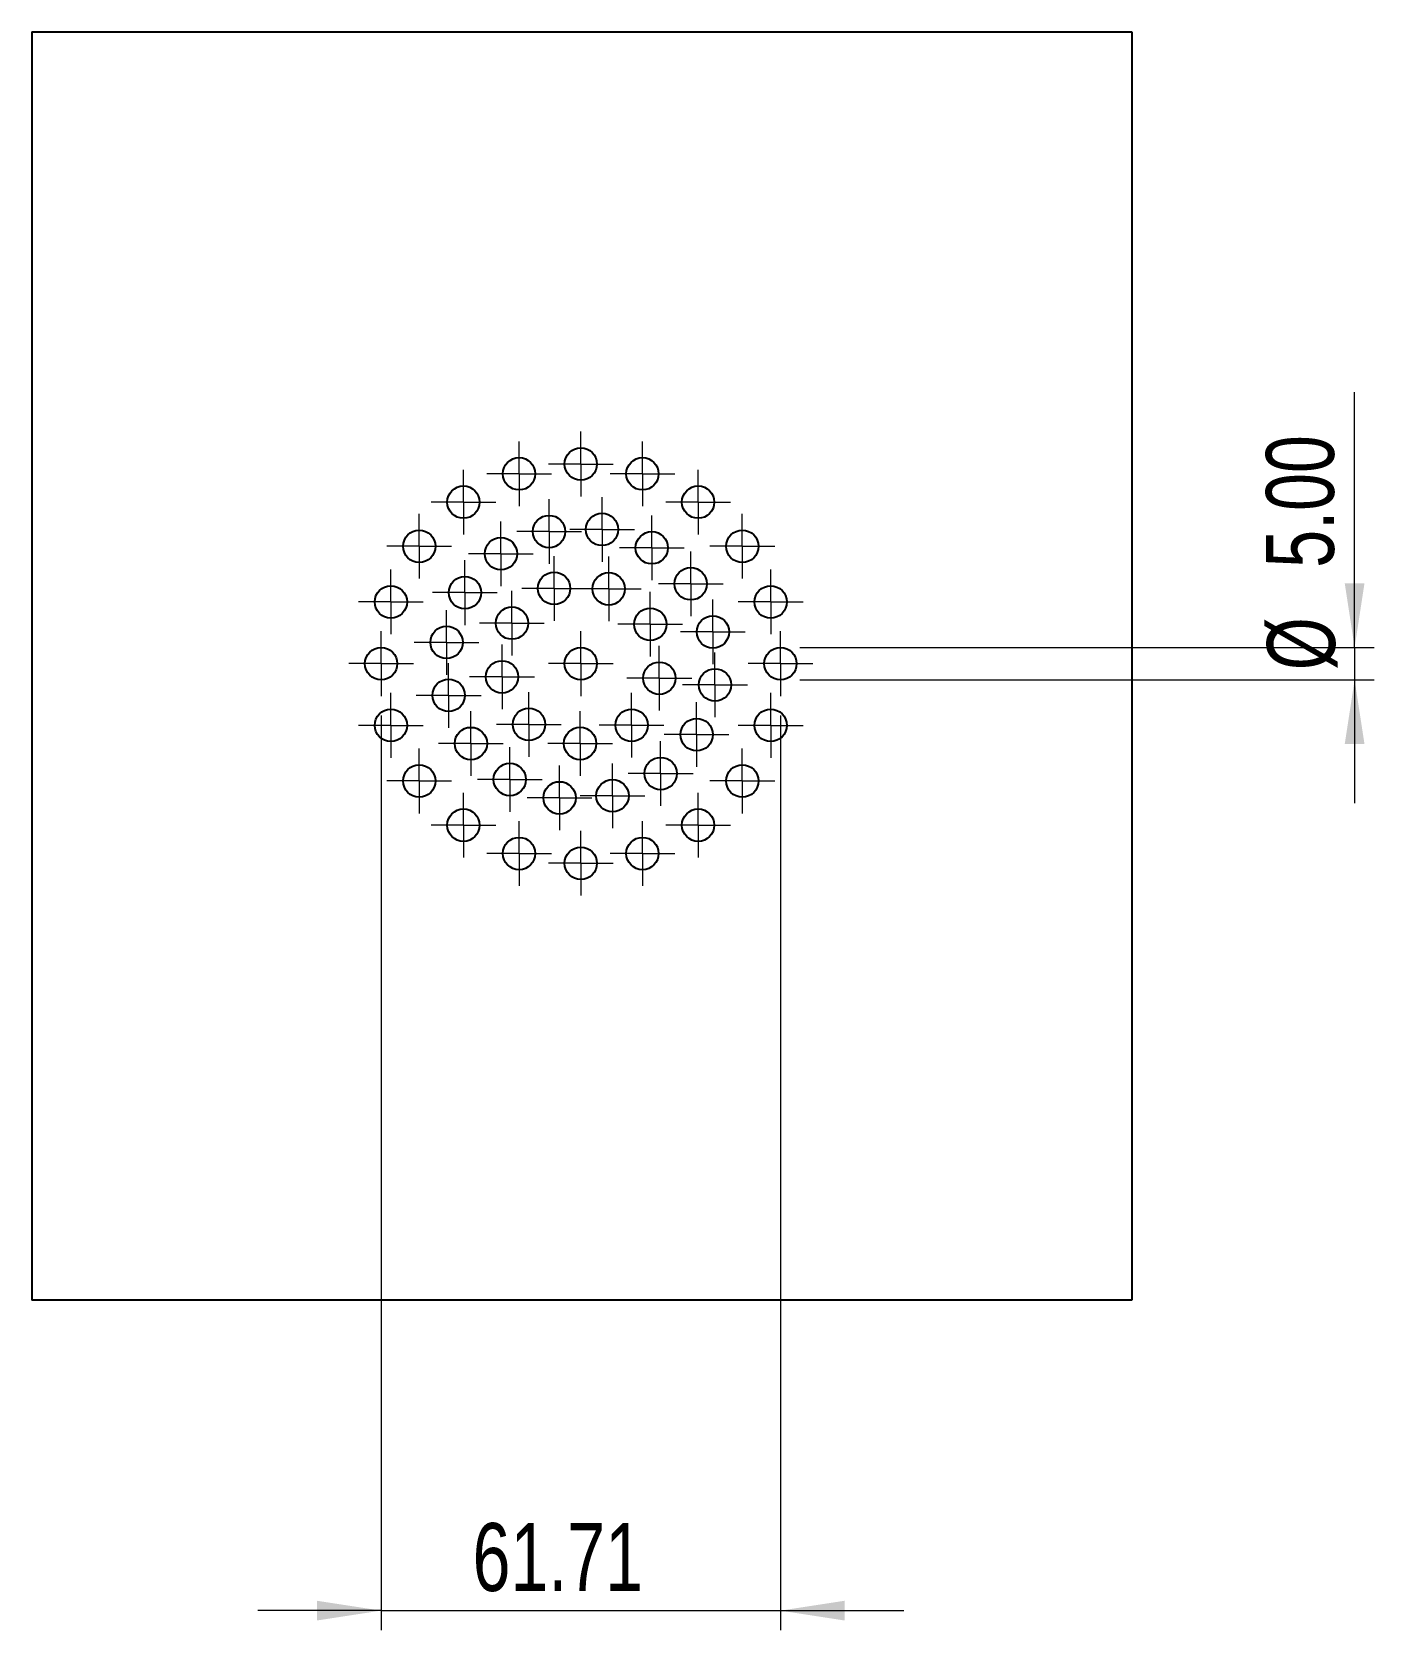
# Model space of a CAD drawing. Header units: millimetres. Extents: x 15 to 415, y 5 to 292.
# Drawn here: x 208.5 to 277.6, y 104.8 to 187.1 of the extents above; entities that cross this region are included whole.
import ezdxf

# ---------------------------------------------------------------- set-up
doc = ezdxf.new("R2010")
doc.units = ezdxf.units.MM
doc.styles.add('SLDTEXTSTYLE0', font='TXT', dxfattribs={"width": 0.75})
doc.dimstyles.new('SLDDIMSTYLE1', dxfattribs={"dimtxt": 3.5, "dimasz": 3.302, "dimexe": 0, "dimexo": 0.0625, "dimgap": 0.875, "dimtad": 1, "dimlfac": 3, "dimrnd": 1e-09, "dimzin": 4, "dimdsep": 46, "dimtxsty": 'SLDTEXTSTYLE0', "dimsah": 1, "dimcen": 0.09, "dimadec": 0, "dimazin": 1, "dimtfac": 1, "dimtmove": 0, "dimatfit": 0, "dimfxl": 0, "dimfrac": 2, "dimtolj": 1, "dimtzin": 12, "dimarcsym": 0})
doc.dimstyles.new('SLDDIMSTYLE3', dxfattribs={"dimtxt": 3.5, "dimasz": 3.302, "dimexe": 0, "dimexo": 0.0625, "dimgap": 0.875, "dimtad": 1, "dimlfac": 3, "dimrnd": 1e-09, "dimzin": 12, "dimdsep": 46, "dimtxsty": 'SLDTEXTSTYLE0', "dimsah": 1, "dimcen": 0.09, "dimadec": 0, "dimazin": 3, "dimtfac": 1, "dimtmove": 0, "dimatfit": 0, "dimfxl": 0, "dimfrac": 2, "dimtolj": 1, "dimtzin": 12, "dimarcsym": 0})

# ---------------------------------------------------------------- blocks, each defined once
blk = doc.blocks.new('_D_5')
at = {"color": 7, "linetype": 'Continuous', "lineweight": 0}
for p, q in [((276.591, 155.416), (276.591, 168.574)), ((248.012, 155.416), (277.591, 155.416)), ((276.591, 155.416), (276.591, 153.749)), ((248.012, 153.749), (277.591, 153.749)), ((276.591, 153.749), (276.591, 147.399))]:
    blk.add_line(p, q, dxfattribs=at)
at = {"color": 7, "linetype": 'Continuous', "lineweight": 18}
for points in [[(276.591, 155.416), (277.099, 158.718), (276.083, 158.718)], [(276.591, 153.749), (276.083, 150.447), (277.099, 150.447)]]:
    blk.add_solid(points, dxfattribs=at)
at = {"color": 7, "linetype": 'Continuous', "lineweight": 18, "char_height": 3.5, "attachment_point": 1, "rotation": 90, "style": 'SLDTEXTSTYLE0'}
for s, insert in [('5.00', (272.026, 159.523)), ('%%c', (272.08, 154.244))]:
    blk.add_mtext(s, dxfattribs=dict(at, insert=insert))
blk = doc.blocks.new('_D_6')
at = {"color": 7, "linetype": 'Continuous', "lineweight": 0}
for p, q in [((226.441, 151.916), (226.441, 104.794)), ((247.012, 151.916), (247.012, 104.794)), ((226.441, 105.794), (220.091, 105.794)), ((226.441, 105.794), (247.012, 105.794)), ((247.012, 105.794), (253.362, 105.794))]:
    blk.add_line(p, q, dxfattribs=at)
at = {"color": 7, "linetype": 'Continuous', "lineweight": 18}
for points in [[(226.441, 105.794), (223.139, 106.302), (223.139, 105.286)], [(247.012, 105.794), (250.314, 105.286), (250.314, 106.302)]]:
    blk.add_solid(points, dxfattribs=at)
at = {"color": 7, "linetype": 'Continuous', "lineweight": 18, "insert": (231.152, 110.306), "char_height": 3.5, "attachment_point": 1, "style": 'SLDTEXTSTYLE0'}
blk.add_mtext('61.71', dxfattribs=at)
blk = doc.blocks.new('SW_CENTERMARKSYMBOL_0')
at = {"color": 0, "linetype": 'Continuous', "lineweight": 18}
for p, q in [((0, 0.833), (0, 1.667)), ((0, 0), (0, 0.833)), ((-0.833, 0), (-1.667, 0)), ((0, 0), (-0.833, 0)), ((0, 0), (0, -0.833)), ((0, 0), (0.833, 0)), ((0.833, 0), (1.667, 0)), ((0, -0.833), (0, -1.667))]:
    blk.add_line(p, q, dxfattribs=at)
blk = doc.blocks.new('SW_CENTERMARKSYMBOL_1')
at = {"color": 0, "linetype": 'Continuous', "lineweight": 18}
for p, q in [((0, 0.833), (0, 1.667)), ((0, 0), (0, 0.833)), ((-0.833, 0), (-1.667, 0)), ((0, 0), (-0.833, 0)), ((0, 0), (0, -0.833)), ((0, 0), (0.833, 0)), ((0.833, 0), (1.667, 0)), ((0, -0.833), (0, -1.667))]:
    blk.add_line(p, q, dxfattribs=at)
blk = doc.blocks.new('SW_CENTERMARKSYMBOL_2')
at = {"color": 0, "linetype": 'Continuous', "lineweight": 18}
for p, q in [((0, 0.833), (0, 1.667)), ((0, 0), (0, 0.833)), ((-0.833, 0), (-1.667, 0)), ((0, 0), (-0.833, 0)), ((0, 0), (0, -0.833)), ((0, 0), (0.833, 0)), ((0.833, 0), (1.667, 0)), ((0, -0.833), (0, -1.667))]:
    blk.add_line(p, q, dxfattribs=at)
blk = doc.blocks.new('SW_CENTERMARKSYMBOL_3')
at = {"color": 0, "linetype": 'Continuous', "lineweight": 18}
for p, q in [((0, 0.833), (0, 1.667)), ((0, 0), (0, 0.833)), ((-0.833, 0), (-1.667, 0)), ((0, 0), (-0.833, 0)), ((0, 0), (0, -0.833)), ((0, 0), (0.833, 0)), ((0.833, 0), (1.667, 0)), ((0, -0.833), (0, -1.667))]:
    blk.add_line(p, q, dxfattribs=at)
blk = doc.blocks.new('SW_CENTERMARKSYMBOL_4')
at = {"color": 0, "linetype": 'Continuous', "lineweight": 18}
for p, q in [((0, 0.833), (0, 1.667)), ((0, 0), (0, 0.833)), ((-0.833, 0), (-1.667, 0)), ((0, 0), (-0.833, 0)), ((0, 0), (0, -0.833)), ((0, 0), (0.833, 0)), ((0.833, 0), (1.667, 0)), ((0, -0.833), (0, -1.667))]:
    blk.add_line(p, q, dxfattribs=at)
blk = doc.blocks.new('SW_CENTERMARKSYMBOL_5')
at = {"color": 0, "linetype": 'Continuous', "lineweight": 18}
for p, q in [((0, 0.833), (0, 1.667)), ((0, 0), (0, 0.833)), ((-0.833, 0), (-1.667, 0)), ((0, 0), (-0.833, 0)), ((0, 0), (0, -0.833)), ((0, 0), (0.833, 0)), ((0.833, 0), (1.667, 0)), ((0, -0.833), (0, -1.667))]:
    blk.add_line(p, q, dxfattribs=at)
blk = doc.blocks.new('SW_CENTERMARKSYMBOL_6')
at = {"color": 0, "linetype": 'Continuous', "lineweight": 18}
for p, q in [((0, 0.833), (0, 1.667)), ((0, 0), (0, 0.833)), ((-0.833, 0), (-1.667, 0)), ((0, 0), (-0.833, 0)), ((0, 0), (0, -0.833)), ((0, 0), (0.833, 0)), ((0.833, 0), (1.667, 0)), ((0, -0.833), (0, -1.667))]:
    blk.add_line(p, q, dxfattribs=at)
blk = doc.blocks.new('SW_CENTERMARKSYMBOL_7')
at = {"color": 0, "linetype": 'Continuous', "lineweight": 18}
for p, q in [((0, 0.833), (0, 1.667)), ((0, 0), (0, 0.833)), ((-0.833, 0), (-1.667, 0)), ((0, 0), (-0.833, 0)), ((0, 0), (0, -0.833)), ((0, 0), (0.833, 0)), ((0.833, 0), (1.667, 0)), ((0, -0.833), (0, -1.667))]:
    blk.add_line(p, q, dxfattribs=at)
blk = doc.blocks.new('SW_CENTERMARKSYMBOL_8')
at = {"color": 0, "linetype": 'Continuous', "lineweight": 18}
for p, q in [((0, 0.833), (0, 1.667)), ((0, 0), (0, 0.833)), ((-0.833, 0), (-1.667, 0)), ((0, 0), (-0.833, 0)), ((0, 0), (0, -0.833)), ((0, 0), (0.833, 0)), ((0.833, 0), (1.667, 0)), ((0, -0.833), (0, -1.667))]:
    blk.add_line(p, q, dxfattribs=at)
blk = doc.blocks.new('SW_CENTERMARKSYMBOL_9')
at = {"color": 0, "linetype": 'Continuous', "lineweight": 18}
for p, q in [((0, 0.833), (0, 1.667)), ((0, 0), (0, 0.833)), ((-0.833, 0), (-1.667, 0)), ((0, 0), (-0.833, 0)), ((0, 0), (0, -0.833)), ((0, 0), (0.833, 0)), ((0.833, 0), (1.667, 0)), ((0, -0.833), (0, -1.667))]:
    blk.add_line(p, q, dxfattribs=at)
blk = doc.blocks.new('SW_CENTERMARKSYMBOL_10')
at = {"color": 0, "linetype": 'Continuous', "lineweight": 18}
for p, q in [((0, 0.833), (0, 1.667)), ((0, 0), (0, 0.833)), ((-0.833, 0), (-1.667, 0)), ((0, 0), (-0.833, 0)), ((0, 0), (0, -0.833)), ((0, 0), (0.833, 0)), ((0.833, 0), (1.667, 0)), ((0, -0.833), (0, -1.667))]:
    blk.add_line(p, q, dxfattribs=at)
blk = doc.blocks.new('SW_CENTERMARKSYMBOL_11')
at = {"color": 0, "linetype": 'Continuous', "lineweight": 18}
for p, q in [((0, 0.833), (0, 1.667)), ((0, 0), (0, 0.833)), ((-0.833, 0), (-1.667, 0)), ((0, 0), (-0.833, 0)), ((0, 0), (0, -0.833)), ((0, 0), (0.833, 0)), ((0.833, 0), (1.667, 0)), ((0, -0.833), (0, -1.667))]:
    blk.add_line(p, q, dxfattribs=at)
blk = doc.blocks.new('SW_CENTERMARKSYMBOL_12')
at = {"color": 0, "linetype": 'Continuous', "lineweight": 18}
for p, q in [((0, 0.833), (0, 1.667)), ((0, 0), (0, 0.833)), ((-0.833, 0), (-1.667, 0)), ((0, 0), (-0.833, 0)), ((0, 0), (0, -0.833)), ((0, 0), (0.833, 0)), ((0.833, 0), (1.667, 0)), ((0, -0.833), (0, -1.667))]:
    blk.add_line(p, q, dxfattribs=at)
blk = doc.blocks.new('SW_CENTERMARKSYMBOL_13')
at = {"color": 0, "linetype": 'Continuous', "lineweight": 18}
for p, q in [((0, 0.833), (0, 1.667)), ((0, 0), (0, 0.833)), ((-0.833, 0), (-1.667, 0)), ((0, 0), (-0.833, 0)), ((0, 0), (0, -0.833)), ((0, 0), (0.833, 0)), ((0.833, 0), (1.667, 0)), ((0, -0.833), (0, -1.667))]:
    blk.add_line(p, q, dxfattribs=at)
blk = doc.blocks.new('SW_CENTERMARKSYMBOL_14')
at = {"color": 0, "linetype": 'Continuous', "lineweight": 18}
for p, q in [((0, 0.833), (0, 1.667)), ((0, 0), (0, 0.833)), ((-0.833, 0), (-1.667, 0)), ((0, 0), (-0.833, 0)), ((0, 0), (0, -0.833)), ((0, 0), (0.833, 0)), ((0.833, 0), (1.667, 0)), ((0, -0.833), (0, -1.667))]:
    blk.add_line(p, q, dxfattribs=at)
blk = doc.blocks.new('SW_CENTERMARKSYMBOL_15')
at = {"color": 0, "linetype": 'Continuous', "lineweight": 18}
for p, q in [((0, 0.833), (0, 1.667)), ((0, 0), (0, 0.833)), ((-0.833, 0), (-1.667, 0)), ((0, 0), (-0.833, 0)), ((0, 0), (0, -0.833)), ((0, 0), (0.833, 0)), ((0.833, 0), (1.667, 0)), ((0, -0.833), (0, -1.667))]:
    blk.add_line(p, q, dxfattribs=at)
blk = doc.blocks.new('SW_CENTERMARKSYMBOL_16')
at = {"color": 0, "linetype": 'Continuous', "lineweight": 18}
for p, q in [((0, 0.833), (0, 1.667)), ((0, 0), (0, 0.833)), ((-0.833, 0), (-1.667, 0)), ((0, 0), (-0.833, 0)), ((0, 0), (0, -0.833)), ((0, 0), (0.833, 0)), ((0.833, 0), (1.667, 0)), ((0, -0.833), (0, -1.667))]:
    blk.add_line(p, q, dxfattribs=at)
blk = doc.blocks.new('SW_CENTERMARKSYMBOL_17')
at = {"color": 0, "linetype": 'Continuous', "lineweight": 18}
for p, q in [((0, 0.833), (0, 1.667)), ((0, 0), (0, 0.833)), ((-0.833, 0), (-1.667, 0)), ((0, 0), (-0.833, 0)), ((0, 0), (0, -0.833)), ((0, 0), (0.833, 0)), ((0.833, 0), (1.667, 0)), ((0, -0.833), (0, -1.667))]:
    blk.add_line(p, q, dxfattribs=at)
blk = doc.blocks.new('SW_CENTERMARKSYMBOL_18')
at = {"color": 0, "linetype": 'Continuous', "lineweight": 18}
for p, q in [((0, 0.833), (0, 1.667)), ((0, 0), (0, 0.833)), ((-0.833, 0), (-1.667, 0)), ((0, 0), (-0.833, 0)), ((0, 0), (0, -0.833)), ((0, 0), (0.833, 0)), ((0.833, 0), (1.667, 0)), ((0, -0.833), (0, -1.667))]:
    blk.add_line(p, q, dxfattribs=at)
blk = doc.blocks.new('SW_CENTERMARKSYMBOL_19')
at = {"color": 0, "linetype": 'Continuous', "lineweight": 18}
for p, q in [((0, 0.833), (0, 1.667)), ((0, 0), (0, 0.833)), ((-0.833, 0), (-1.667, 0)), ((0, 0), (-0.833, 0)), ((0, 0), (0, -0.833)), ((0, 0), (0.833, 0)), ((0.833, 0), (1.667, 0)), ((0, -0.833), (0, -1.667))]:
    blk.add_line(p, q, dxfattribs=at)
blk = doc.blocks.new('SW_CENTERMARKSYMBOL_20')
at = {"color": 0, "linetype": 'Continuous', "lineweight": 18}
for p, q in [((0, 0.833), (0, 1.667)), ((0, 0), (0, 0.833)), ((-0.833, 0), (-1.667, 0)), ((0, 0), (-0.833, 0)), ((0, 0), (0, -0.833)), ((0, 0), (0.833, 0)), ((0.833, 0), (1.667, 0)), ((0, -0.833), (0, -1.667))]:
    blk.add_line(p, q, dxfattribs=at)
blk = doc.blocks.new('SW_CENTERMARKSYMBOL_21')
at = {"color": 0, "linetype": 'Continuous', "lineweight": 18}
for p, q in [((0, 0.833), (0, 1.667)), ((0, 0), (0, 0.833)), ((-0.833, 0), (-1.667, 0)), ((0, 0), (-0.833, 0)), ((0, 0), (0, -0.833)), ((0, 0), (0.833, 0)), ((0.833, 0), (1.667, 0)), ((0, -0.833), (0, -1.667))]:
    blk.add_line(p, q, dxfattribs=at)
blk = doc.blocks.new('SW_CENTERMARKSYMBOL_22')
at = {"color": 0, "linetype": 'Continuous', "lineweight": 18}
for p, q in [((0, 0.833), (0, 1.667)), ((0, 0), (0, 0.833)), ((-0.833, 0), (-1.667, 0)), ((0, 0), (-0.833, 0)), ((0, 0), (0, -0.833)), ((0, 0), (0.833, 0)), ((0.833, 0), (1.667, 0)), ((0, -0.833), (0, -1.667))]:
    blk.add_line(p, q, dxfattribs=at)
blk = doc.blocks.new('SW_CENTERMARKSYMBOL_23')
at = {"color": 0, "linetype": 'Continuous', "lineweight": 18}
for p, q in [((0, 0.833), (0, 1.667)), ((0, 0), (0, 0.833)), ((-0.833, 0), (-1.667, 0)), ((0, 0), (-0.833, 0)), ((0, 0), (0, -0.833)), ((0, 0), (0.833, 0)), ((0.833, 0), (1.667, 0)), ((0, -0.833), (0, -1.667))]:
    blk.add_line(p, q, dxfattribs=at)
blk = doc.blocks.new('SW_CENTERMARKSYMBOL_24')
at = {"color": 0, "linetype": 'Continuous', "lineweight": 18}
for p, q in [((0, 0.833), (0, 1.667)), ((0, 0), (0, 0.833)), ((-0.833, 0), (-1.667, 0)), ((0, 0), (-0.833, 0)), ((0, 0), (0, -0.833)), ((0, 0), (0.833, 0)), ((0.833, 0), (1.667, 0)), ((0, -0.833), (0, -1.667))]:
    blk.add_line(p, q, dxfattribs=at)
blk = doc.blocks.new('SW_CENTERMARKSYMBOL_25')
at = {"color": 0, "linetype": 'Continuous', "lineweight": 18}
for p, q in [((0, 0.833), (0, 1.667)), ((0, 0), (0, 0.833)), ((-0.833, 0), (-1.667, 0)), ((0, 0), (-0.833, 0)), ((0, 0), (0, -0.833)), ((0, 0), (0.833, 0)), ((0.833, 0), (1.667, 0)), ((0, -0.833), (0, -1.667))]:
    blk.add_line(p, q, dxfattribs=at)
blk = doc.blocks.new('SW_CENTERMARKSYMBOL_26')
at = {"color": 0, "linetype": 'Continuous', "lineweight": 18}
for p, q in [((0, 0.833), (0, 1.667)), ((0, 0), (0, 0.833)), ((-0.833, 0), (-1.667, 0)), ((0, 0), (-0.833, 0)), ((0, 0), (0, -0.833)), ((0, 0), (0.833, 0)), ((0.833, 0), (1.667, 0)), ((0, -0.833), (0, -1.667))]:
    blk.add_line(p, q, dxfattribs=at)
blk = doc.blocks.new('SW_CENTERMARKSYMBOL_27')
at = {"color": 0, "linetype": 'Continuous', "lineweight": 18}
for p, q in [((0, 0.833), (0, 1.667)), ((0, 0), (0, 0.833)), ((-0.833, 0), (-1.667, 0)), ((0, 0), (-0.833, 0)), ((0, 0), (0, -0.833)), ((0, 0), (0.833, 0)), ((0.833, 0), (1.667, 0)), ((0, -0.833), (0, -1.667))]:
    blk.add_line(p, q, dxfattribs=at)
blk = doc.blocks.new('SW_CENTERMARKSYMBOL_28')
at = {"color": 0, "linetype": 'Continuous', "lineweight": 18}
for p, q in [((0, 0.833), (0, 1.667)), ((0, 0), (0, 0.833)), ((-0.833, 0), (-1.667, 0)), ((0, 0), (-0.833, 0)), ((0, 0), (0, -0.833)), ((0, 0), (0.833, 0)), ((0.833, 0), (1.667, 0)), ((0, -0.833), (0, -1.667))]:
    blk.add_line(p, q, dxfattribs=at)
blk = doc.blocks.new('SW_CENTERMARKSYMBOL_29')
at = {"color": 0, "linetype": 'Continuous', "lineweight": 18}
for p, q in [((0, 0.833), (0, 1.667)), ((0, 0), (0, 0.833)), ((-0.833, 0), (-1.667, 0)), ((0, 0), (-0.833, 0)), ((0, 0), (0, -0.833)), ((0, 0), (0.833, 0)), ((0.833, 0), (1.667, 0)), ((0, -0.833), (0, -1.667))]:
    blk.add_line(p, q, dxfattribs=at)
blk = doc.blocks.new('SW_CENTERMARKSYMBOL_30')
at = {"color": 0, "linetype": 'Continuous', "lineweight": 18}
for p, q in [((0, 0.833), (0, 1.667)), ((0, 0), (0, 0.833)), ((-0.833, 0), (-1.667, 0)), ((0, 0), (-0.833, 0)), ((0, 0), (0, -0.833)), ((0, 0), (0.833, 0)), ((0.833, 0), (1.667, 0)), ((0, -0.833), (0, -1.667))]:
    blk.add_line(p, q, dxfattribs=at)
blk = doc.blocks.new('SW_CENTERMARKSYMBOL_31')
at = {"color": 0, "linetype": 'Continuous', "lineweight": 18}
for p, q in [((0, 0.833), (0, 1.667)), ((0, 0), (0, 0.833)), ((-0.833, 0), (-1.667, 0)), ((0, 0), (-0.833, 0)), ((0, 0), (0, -0.833)), ((0, 0), (0.833, 0)), ((0.833, 0), (1.667, 0)), ((0, -0.833), (0, -1.667))]:
    blk.add_line(p, q, dxfattribs=at)
blk = doc.blocks.new('SW_CENTERMARKSYMBOL_32')
at = {"color": 0, "linetype": 'Continuous', "lineweight": 18}
for p, q in [((0, 0.833), (0, 1.667)), ((0, 0), (0, 0.833)), ((-0.833, 0), (-1.667, 0)), ((0, 0), (-0.833, 0)), ((0, 0), (0, -0.833)), ((0, 0), (0.833, 0)), ((0.833, 0), (1.667, 0)), ((0, -0.833), (0, -1.667))]:
    blk.add_line(p, q, dxfattribs=at)
blk = doc.blocks.new('SW_CENTERMARKSYMBOL_33')
at = {"color": 0, "linetype": 'Continuous', "lineweight": 18}
for p, q in [((0, 0.833), (0, 1.667)), ((0, 0), (0, 0.833)), ((-0.833, 0), (-1.667, 0)), ((0, 0), (-0.833, 0)), ((0, 0), (0, -0.833)), ((0, 0), (0.833, 0)), ((0.833, 0), (1.667, 0)), ((0, -0.833), (0, -1.667))]:
    blk.add_line(p, q, dxfattribs=at)
blk = doc.blocks.new('SW_CENTERMARKSYMBOL_34')
at = {"color": 0, "linetype": 'Continuous', "lineweight": 18}
for p, q in [((0, 0.833), (0, 1.667)), ((0, 0), (0, 0.833)), ((-0.833, 0), (-1.667, 0)), ((0, 0), (-0.833, 0)), ((0, 0), (0, -0.833)), ((0, 0), (0.833, 0)), ((0.833, 0), (1.667, 0)), ((0, -0.833), (0, -1.667))]:
    blk.add_line(p, q, dxfattribs=at)
blk = doc.blocks.new('SW_CENTERMARKSYMBOL_35')
at = {"color": 0, "linetype": 'Continuous', "lineweight": 18}
for p, q in [((0, 0.833), (0, 1.667)), ((0, 0), (0, 0.833)), ((-0.833, 0), (-1.667, 0)), ((0, 0), (-0.833, 0)), ((0, 0), (0, -0.833)), ((0, 0), (0.833, 0)), ((0.833, 0), (1.667, 0)), ((0, -0.833), (0, -1.667))]:
    blk.add_line(p, q, dxfattribs=at)
blk = doc.blocks.new('SW_CENTERMARKSYMBOL_36')
at = {"color": 0, "linetype": 'Continuous', "lineweight": 18}
for p, q in [((0, 0.833), (0, 1.667)), ((0, 0), (0, 0.833)), ((-0.833, 0), (-1.667, 0)), ((0, 0), (-0.833, 0)), ((0, 0), (0, -0.833)), ((0, 0), (0.833, 0)), ((0.833, 0), (1.667, 0)), ((0, -0.833), (0, -1.667))]:
    blk.add_line(p, q, dxfattribs=at)
blk = doc.blocks.new('SW_CENTERMARKSYMBOL_37')
at = {"color": 0, "linetype": 'Continuous', "lineweight": 18}
for p, q in [((0, 0.833), (0, 1.667)), ((0, 0), (0, 0.833)), ((-0.833, 0), (-1.667, 0)), ((0, 0), (-0.833, 0)), ((0, 0), (0, -0.833)), ((0, 0), (0.833, 0)), ((0.833, 0), (1.667, 0)), ((0, -0.833), (0, -1.667))]:
    blk.add_line(p, q, dxfattribs=at)
blk = doc.blocks.new('SW_CENTERMARKSYMBOL_38')
at = {"color": 0, "linetype": 'Continuous', "lineweight": 18}
for p, q in [((0, 0.833), (0, 1.667)), ((0, 0), (0, 0.833)), ((-0.833, 0), (-1.667, 0)), ((0, 0), (-0.833, 0)), ((0, 0), (0, -0.833)), ((0, 0), (0.833, 0)), ((0.833, 0), (1.667, 0)), ((0, -0.833), (0, -1.667))]:
    blk.add_line(p, q, dxfattribs=at)
blk = doc.blocks.new('SW_CENTERMARKSYMBOL_39')
at = {"color": 0, "linetype": 'Continuous', "lineweight": 18}
for p, q in [((0, 0.833), (0, 1.667)), ((0, 0), (0, 0.833)), ((-0.833, 0), (-1.667, 0)), ((0, 0), (-0.833, 0)), ((0, 0), (0, -0.833)), ((0, 0), (0.833, 0)), ((0.833, 0), (1.667, 0)), ((0, -0.833), (0, -1.667))]:
    blk.add_line(p, q, dxfattribs=at)
blk = doc.blocks.new('SW_CENTERMARKSYMBOL_40')
at = {"color": 0, "linetype": 'Continuous', "lineweight": 18}
for p, q in [((0, 0.833), (0, 1.667)), ((0, 0), (0, 0.833)), ((-0.833, 0), (-1.667, 0)), ((0, 0), (-0.833, 0)), ((0, 0), (0, -0.833)), ((0, 0), (0.833, 0)), ((0.833, 0), (1.667, 0)), ((0, -0.833), (0, -1.667))]:
    blk.add_line(p, q, dxfattribs=at)
blk = doc.blocks.new('SW_CENTERMARKSYMBOL_41')
at = {"color": 0, "linetype": 'Continuous', "lineweight": 18}
for p, q in [((0, 0.833), (0, 1.667)), ((0, 0), (0, 0.833)), ((-0.833, 0), (-1.667, 0)), ((0, 0), (-0.833, 0)), ((0, 0), (0, -0.833)), ((0, 0), (0.833, 0)), ((0.833, 0), (1.667, 0)), ((0, -0.833), (0, -1.667))]:
    blk.add_line(p, q, dxfattribs=at)
blk = doc.blocks.new('SW_CENTERMARKSYMBOL_42')
at = {"color": 0, "linetype": 'Continuous', "lineweight": 18}
for p, q in [((0, 0.833), (0, 1.667)), ((0, 0), (0, 0.833)), ((-0.833, 0), (-1.667, 0)), ((0, 0), (-0.833, 0)), ((0, 0), (0, -0.833)), ((0, 0), (0.833, 0)), ((0.833, 0), (1.667, 0)), ((0, -0.833), (0, -1.667))]:
    blk.add_line(p, q, dxfattribs=at)
blk = doc.blocks.new('SW_CENTERMARKSYMBOL_43')
at = {"color": 0, "linetype": 'Continuous', "lineweight": 18}
for p, q in [((0, 0.833), (0, 1.667)), ((0, 0), (0, 0.833)), ((-0.833, 0), (-1.667, 0)), ((0, 0), (-0.833, 0)), ((0, 0), (0, -0.833)), ((0, 0), (0.833, 0)), ((0.833, 0), (1.667, 0)), ((0, -0.833), (0, -1.667))]:
    blk.add_line(p, q, dxfattribs=at)
blk = doc.blocks.new('SW_CENTERMARKSYMBOL_44')
at = {"color": 0, "linetype": 'Continuous', "lineweight": 18}
for p, q in [((0, 0.833), (0, 1.667)), ((0, 0), (0, 0.833)), ((-0.833, 0), (-1.667, 0)), ((0, 0), (-0.833, 0)), ((0, 0), (0, -0.833)), ((0, 0), (0.833, 0)), ((0.833, 0), (1.667, 0)), ((0, -0.833), (0, -1.667))]:
    blk.add_line(p, q, dxfattribs=at)
blk = doc.blocks.new('SW_CENTERMARKSYMBOL_45')
at = {"color": 0, "linetype": 'Continuous', "lineweight": 18}
for p, q in [((0, 0.833), (0, 1.667)), ((0, 0), (0, 0.833)), ((-0.833, 0), (-1.667, 0)), ((0, 0), (-0.833, 0)), ((0, 0), (0, -0.833)), ((0, 0), (0.833, 0)), ((0.833, 0), (1.667, 0)), ((0, -0.833), (0, -1.667))]:
    blk.add_line(p, q, dxfattribs=at)

msp = doc.modelspace()

# ---------------------------------------------------------------- linework, layer by layer
at = {"color": 7, "linetype": 'Continuous', "lineweight": 25}
for p, q in [((208.4545, 187.1273), (265.1212, 187.1273)), ((208.4545, 187.1273), (208.4545, 121.794)), ((265.1212, 187.1273), (265.1212, 121.794)), ((265.1212, 121.794), (208.4545, 121.794))]:
    msp.add_line(p, q, dxfattribs=at)
for centre in [(236.7268, 164.8684), (233.5483, 164.365), (239.9052, 164.365), (230.681, 162.904), (242.7726, 162.904), (235.0927, 161.3893), (237.8218, 161.4965), (228.4055, 160.6285), (240.3843, 160.5512), (245.0481, 160.6285), (232.6123, 160.2458), (230.7583, 158.2402), (235.3524, 158.4609), (238.1668, 158.437), (242.3899, 158.6972), (226.9445, 157.7611), (246.5091, 157.7611), (233.1811, 156.6701), (240.3074, 156.6096), (229.813, 155.6777), (243.5334, 156.2168), (226.4411, 154.5827), (236.7268, 154.5827), (247.0125, 154.5827), (232.6689, 153.9026), (240.7726, 153.8339), (243.6406, 153.4877), (229.9202, 152.9486), (226.9445, 151.4042), (234.0554, 151.4534), (239.3447, 151.4085), (242.6953, 150.9252), (246.5091, 151.4042), (231.0637, 150.4682), (236.6919, 150.4683), (228.4055, 148.5369), (233.0693, 148.6142), (240.8413, 148.9196), (245.0481, 148.5369), (235.6318, 147.6689), (238.3609, 147.7761), (230.681, 146.2614), (242.7726, 146.2614), (233.5483, 144.8004), (236.7268, 144.297), (239.9052, 144.8004)]:
    msp.add_circle(centre, 0.8333, dxfattribs=at)

# ---------------------------------------------------------------- block references
at = {"color": 7, "linetype": 'Continuous', "lineweight": 0}
for name, p in [('SW_CENTERMARKSYMBOL_29', (236.7268, 164.8684)), ('SW_CENTERMARKSYMBOL_41', (233.5483, 164.365)), ('SW_CENTERMARKSYMBOL_28', (239.9052, 164.365)), ('SW_CENTERMARKSYMBOL_40', (230.681, 162.904)), ('SW_CENTERMARKSYMBOL_27', (242.7726, 162.904)), ('SW_CENTERMARKSYMBOL_4', (235.0927, 161.3893)), ('SW_CENTERMARKSYMBOL_42', (237.8218, 161.4965)), ('SW_CENTERMARKSYMBOL_39', (228.4055, 160.6285)), ('SW_CENTERMARKSYMBOL_44', (240.3843, 160.5512)), ('SW_CENTERMARKSYMBOL_26', (245.0481, 160.6285)), ('SW_CENTERMARKSYMBOL_3', (232.6123, 160.2458)), ('SW_CENTERMARKSYMBOL_2', (230.7583, 158.2402)), ('SW_CENTERMARKSYMBOL_13', (235.3524, 158.4609)), ('SW_CENTERMARKSYMBOL_5', (238.1668, 158.437)), ('SW_CENTERMARKSYMBOL_45', (242.3899, 158.6972)), ('SW_CENTERMARKSYMBOL_38', (226.9445, 157.7611)), ('SW_CENTERMARKSYMBOL_25', (246.5091, 157.7611)), ('SW_CENTERMARKSYMBOL_12', (233.1811, 156.6701)), ('SW_CENTERMARKSYMBOL_6', (240.3074, 156.6096)), ('SW_CENTERMARKSYMBOL_1', (229.813, 155.6777)), ('SW_CENTERMARKSYMBOL_37', (243.5334, 156.2168)), ('SW_CENTERMARKSYMBOL_14', (226.4411, 154.5827)), ('SW_CENTERMARKSYMBOL_0', (236.7268, 154.5827)), ('SW_CENTERMARKSYMBOL_24', (247.0125, 154.5827)), ('SW_CENTERMARKSYMBOL_11', (232.6689, 153.9026)), ('SW_CENTERMARKSYMBOL_7', (240.7726, 153.8339)), ('SW_CENTERMARKSYMBOL_36', (243.6406, 153.4877)), ('SW_CENTERMARKSYMBOL_30', (229.9202, 152.9486)), ('SW_CENTERMARKSYMBOL_15', (226.9445, 151.4042)), ('SW_CENTERMARKSYMBOL_10', (234.0554, 151.4534)), ('SW_CENTERMARKSYMBOL_8', (239.3447, 151.4085)), ('SW_CENTERMARKSYMBOL_35', (242.6953, 150.9252)), ('SW_CENTERMARKSYMBOL_23', (246.5091, 151.4042)), ('SW_CENTERMARKSYMBOL_43', (231.0637, 150.4682)), ('SW_CENTERMARKSYMBOL_9', (236.6919, 150.4683)), ('SW_CENTERMARKSYMBOL_16', (228.4055, 148.5369)), ('SW_CENTERMARKSYMBOL_31', (233.0693, 148.6142)), ('SW_CENTERMARKSYMBOL_34', (240.8413, 148.9196)), ('SW_CENTERMARKSYMBOL_22', (245.0481, 148.5369)), ('SW_CENTERMARKSYMBOL_32', (235.6318, 147.6689)), ('SW_CENTERMARKSYMBOL_33', (238.3609, 147.7761)), ('SW_CENTERMARKSYMBOL_17', (230.681, 146.2614)), ('SW_CENTERMARKSYMBOL_21', (242.7726, 146.2614)), ('SW_CENTERMARKSYMBOL_18', (233.5483, 144.8004)), ('SW_CENTERMARKSYMBOL_19', (236.7268, 144.297)), ('SW_CENTERMARKSYMBOL_20', (239.9052, 144.8004))]:
    msp.add_blockref(name, p, dxfattribs=at)

# ---------------------------------------------------------------- dimensions: what is measured, and where the dimension line sits
at = {"color": 7, "linetype": 'Continuous', "lineweight": 18}
dim = msp.add_linear_dim(base=(276.5915, 153.7494), p1=(247.0125, 155.416), p2=(247.0125, 153.7494), angle=90, text='%%c<>', dimstyle='SLDDIMSTYLE1', dxfattribs=at)
dim.commit()
dim.dimension.update_dxf_attribs({"geometry": '_D_5', "text_midpoint": (276.5915, 161.4091), "dimtype": 160})
dim = msp.add_linear_dim(base=(247.0125, 105.794), p1=(226.4411, 152.916), p2=(247.0125, 152.916), dimstyle='SLDDIMSTYLE3', dxfattribs=at)
dim.commit()
dim.dimension.update_dxf_attribs({"geometry": '_D_6', "text_midpoint": (236.9707, 105.794), "dimtype": 160})

doc.saveas('drawing.dxf')
